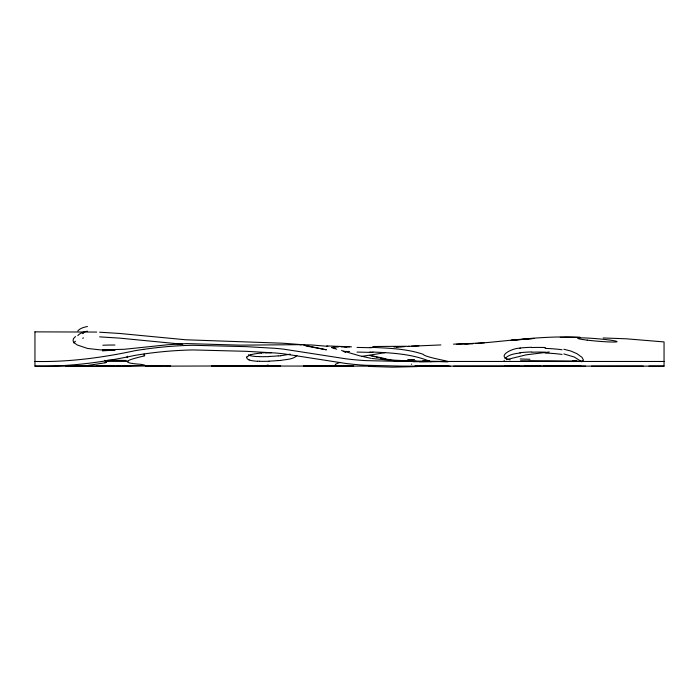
<?xml version="1.0" encoding="UTF-8"?>
<svg xmlns="http://www.w3.org/2000/svg" width="699" height="699" viewBox="0 0 699 699"><rect width="100%" height="100%" fill="white"/><g stroke="black" fill="none" stroke-linecap="round" stroke-linejoin="round"><path stroke-width="1.05" d="M106.536 361.89L104.466 360.334M331.457 347.438L338.779 346.835M504.145 360.361L504.197 361.663M296.9 355.52C292.96 359.705 285.996 359.295 280.649 360.431M246.939 356.909L250.618 354.611M505.01 358.657C508.82 354.236 515.111 353.659 520.563 352.925M73.745 342.894L75.483 341.217M127.428 356.21L126.982 357.049L127.637 357.678M75.483 336.551L73.465 338.666L73.046 340.806L74.277 342.877L77.388 345.035L87.558 348.46L100.796 349.928L124.413 349.282L167.349 344.782L186.782 343.576L239.949 345.149L301.854 344.659L283.322 343.244L185.716 339.775L119.442 333.449L99.616 332.2M144.134 355.913C130.73 359.277 116.349 362.589 140.289 364.275A34.365 1.896 2.1 0 1 142.5 364.59L145.287 365.437L122.552 366.075M340.238 362.397C328.705 365.865 340.029 366.241 344.965 366.04M506.382 359.67L526.059 354.856L549.309 351.981M104.815 362.842L87.96 365.42A26.09 1.092 -2.5 0 0 88.511 365.612M82.561 333.545L83.6 333.301M82.561 338.202L83.6 337.966M290.216 354.148L280.649 355.774M361.54 356.438L385.088 352.68M520.563 348.259C514.228 347.254 494.254 356.403 510.139 359.863M580.764 365.909L542.808 365.927M475.827 343.524C510.532 340.806 545.211 335.275 580.109 337.442L560.231 337.39M396.42 347.053L398.535 346.914M456.491 344.292L484.538 342.728M263.226 352.68L264.205 352.619M399.592 346.844L404.913 346.529L394.061 347.053M429.273 360.64L422.537 360.999M408.129 346.363L409.203 346.311M408.076 346.363L418.876 345.83M411.353 346.206L440.877 344.93M464.94 343.995L472.865 343.812M268.993 356.621L262.658 356.691A20.192 3.137 -2 0 1 259.434 356.621M268.993 361.278L262.658 361.348A20.192 3.137 -2 0 1 259.434 361.278M417.653 366.556L392.62 367.167L368.836 366.416M86.999 365.944L65.942 366.381L130.564 366.136M170.608 365.935L34.95 366.136L34.95 331.85M414.053 366.486L444.477 366.154L414.358 366.363M412.978 361.724L444.477 361.488L419.417 361.733M407.36 346.267L372.829 346.512M574.84 361.147L528.697 361.313M211.5 366.11L234.523 365.944L165.462 366.127M34.95 361.453C68.616 362.204 102.028 357.731 134.881 350.723A364.371 364.371 0 0 1 143.767 349.334M128.083 361.4L105.593 361.4M34.95 366.11C68.607 366.835 102.037 362.432 134.881 355.389A364.371 364.371 0 0 1 143.767 353.991A403.655 403.655 0 0 1 181.19 350.348L184.309 350.199A337.434 337.434 0 0 1 193.343 349.946L246.38 351.317L275.555 352.995A305.751 305.751 0 0 1 284.31 353.921L345.664 363.436A302.912 302.912 0 0 0 365.83 365.28L402.143 366.127L664.05 366.127L664.05 341.925L626.147 338.788L603.132 337.958M541.306 365.927L524.713 365.988M516.945 366.014L519.523 366.005M126.283 360.439L107.55 360.238M573.014 361.47L579.882 361.514M664.05 361.47L402.143 361.462L365.83 360.614A302.912 302.912 0 0 1 345.664 358.779L284.31 349.255A305.751 305.751 0 0 0 275.555 348.338L246.38 346.66L193.343 345.289A337.434 337.434 0 0 0 184.309 345.542L181.181 345.682A403.655 403.655 0 0 0 143.767 349.351M572.822 361.479L576.264 361.479L575.26 361.479M120.272 366.075L116.82 366.075M515.679 366.014L504.792 365.927M573.014 366.136L585.64 366.18M326.59 366.11L303.567 365.935L353.729 366.093L211.509 366.014M114.522 366.075L96.418 365.988M453.756 366.18L528.086 366.136M572.822 366.145L576.264 366.136L575.26 366.136M591.398 366.189L643.194 366.11M564.416 337.39L580.109 337.399M574.124 361.514L545.351 361.479M574.124 366.171L545.351 366.136M664.05 366.127L648.952 366.11M450.182 366.18L435.87 366.136M344.345 346.809L349.57 346.835M344.345 351.466L349.57 351.501M375.503 366.18L346.992 366.058M34.95 331.868L96.698 332.06M299.626 344.729L311.806 344.983L327.848 346.337M432.288 366.119L417.976 365.927M330.776 365.927L349.605 366.093L329.727 365.927M415.258 365.935L448.225 366.215L446.329 365.944M416.123 361.226L394.419 360.186A120.368 120.368 0 0 1 380.177 358.045M545.36 347.508L539.611 347.412A43.766 8.239 1 0 0 532.009 347.534M545.36 352.165L539.611 352.078A43.766 8.239 1 0 0 532.009 352.191M99.616 336.857L119.442 338.115L182.719 344.249M267.228 365.131L268.346 365.175M326.791 345.918L351.492 346.853M372.82 347.377C389.727 348.277 407.045 348.784 423.218 354.314C425.376 358.15 465.91 363.393 438.893 361.444L396.324 360.859L371.885 358.473M372.82 352.034C392.445 352.916 412.62 353.93 430.925 361.776M520.554 360.798L574.753 361.479L581.253 361.191L583.543 360.247L582.022 357.364L576.858 353.633L570.838 351.029L563.866 349.264M259.478 356.604L257.442 356.49M259.478 361.261L257.442 361.147M89.262 365.726L88.397 365.621M370.933 358.307L359.504 355.765L343.558 351.108M305.821 345.953L326.416 349.815L303.724 345.061M563.866 353.921L574.351 357.049L581.813 361.82M371.16 355.599L385.839 358.779M378.168 357.573L376.158 357.093M375.153 356.839L373.152 356.333M372.156 356.071L369.885 355.476M336.673 349.177L331.929 347.752M249.159 355.206L248.381 354.9M249.159 359.863L247.306 358.902L246.712 357.643A47.48 8.379 -1.9 0 1 246.826 356.909M164.667 365.953A50.712 0.559 0.5 0 1 145.243 366.058M144.09 355.913A20.9 3.259 1 0 0 144.614 355.372A24.718 3.862 1.2 0 0 144.247 354.41M144.064 354.105A32.285 5.015 1.7 0 1 144.413 354.41M102.473 350.898A33.613 7.139 1.2 0 1 114.959 350.33M106.554 361.89A23.679 3.041 2.3 0 1 105.007 362.86M91.281 366.285A33.631 1.354 -2.2 0 1 87.794 365.787M102.823 345.227A155.947 26.44 10.3 0 1 114.933 345.026M77.79 331.003A137.528 28.877 20.8 0 1 87.436 326.52M102.823 349.884A155.947 26.44 10.3 0 1 114.933 349.683M77.79 335.66A137.528 28.877 20.8 0 1 87.436 331.177M257.092 356.595A22.613 3.949 -3 0 1 248.87 355.241M278.062 355.887A25.784 4.098 -2 0 1 268.993 356.455M280.535 355.739A27.506 4.762 -1.8 0 1 278.307 355.974M264.991 352.96A25.95 3.049 -1 0 1 271.334 352.75M261.181 352.916A23.364 3.766 -0.7 0 1 263.383 352.75M251.142 354.664A22.857 3.923 -0.5 0 1 261.505 353.056M257.092 361.261A22.613 3.949 -3 0 1 248.87 359.898M278.062 360.544A25.784 4.098 -2 0 1 268.993 361.121M280.535 360.396A27.506 4.762 -1.8 0 1 278.307 360.632M414.507 359.513A48.362 0.821 -0.5 0 1 407.77 359.566M453.52 344.153A52.154 0.568 -2.8 0 1 468.793 343.646M411.702 364.196A48.362 0.821 -0.5 0 1 411.362 364.196M576.841 360.509A43.792 1.101 -0.2 0 1 572.848 360.535M515.18 366.381A120.237 2.368 -1 0 1 509.72 366.381M519.907 348.05A37.868 7.567 1.3 0 1 531.703 347.281M545.08 348.408A34.4 6.614 1 0 1 562.04 349.771M529.956 359.269A40.621 2.875 -0.8 0 1 520.17 358.945M519.907 352.715A37.868 7.567 1.3 0 1 531.703 351.938M545.08 353.065A34.4 6.614 1 0 1 562.04 354.428M369.788 347.412A38.192 2.254 2.5 0 1 372.969 347.534M356.988 347.429A40.411 1.057 1.8 0 1 371.449 347.752M345.638 352.471A134.531 6.894 21.9 0 1 341.566 350.365M335.109 348.154A89.079 2.752 7.6 0 1 333.222 347.656M341.077 346.914A47.794 0.856 1.2 0 1 346.879 346.914M369.788 352.078A38.192 2.254 2.5 0 1 372.969 352.191M356.988 352.086A40.411 1.057 1.8 0 1 371.449 352.418M534.062 338.43L511.021 340.352L534.062 338.43M280.579 365.944L234.532 365.804L280.561 366.04M587.212 340.133A19.764 1.215 4.9 0 0 617.042 341.628A19.764 1.215 4.9 0 0 587.789 338.071A19.764 1.215 4.9 0 0 587.212 340.133"/></g></svg>
